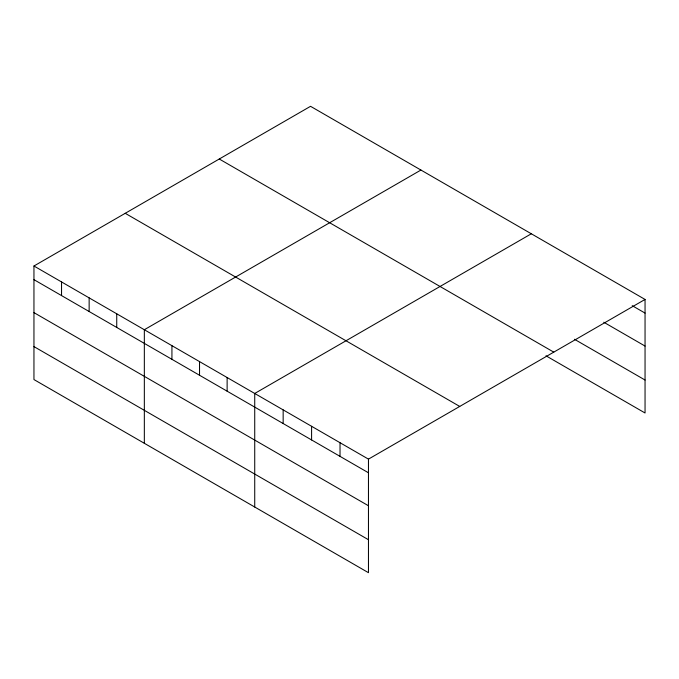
<?xml version="1.0" encoding="UTF-8"?>
<svg xmlns="http://www.w3.org/2000/svg" width="679" height="679" viewBox="0 0 679 679"><rect width="100%" height="100%" fill="white"/><g stroke="black" fill="none" stroke-linecap="round" stroke-linejoin="round"><path stroke-width="1.02" d="M368.459 505.753L368.459 459.131L33.95 266.007L33.95 379.561L368.459 572.686L368.459 505.753L33.95 312.62M545.992 355.804L645.05 412.993L645.05 299.439L310.541 106.314L33.95 266.007M420.929 170.047L144.338 329.731L144.338 443.294M531.317 233.78L254.727 393.464L254.727 507.026M368.459 459.131L645.05 299.439M632.208 305.677L645.05 313.087M603.775 322.228L645.05 346.061M574.426 339.254L645.05 380.028M219.266 159.013L553.775 352.138M125.225 213.308L459.734 406.432M33.95 279.655L368.459 472.779M33.95 346.596L368.459 539.72M340.026 442.716L340.026 456.364M311.593 426.302L311.593 439.95M283.16 409.878L283.16 423.535M227.126 377.532L227.126 391.18M199.533 361.601L199.533 375.249M171.931 345.67L171.931 359.318M116.737 313.8L116.737 327.456M89.144 297.869L89.144 311.517M61.543 281.938L61.543 295.586"/></g></svg>
